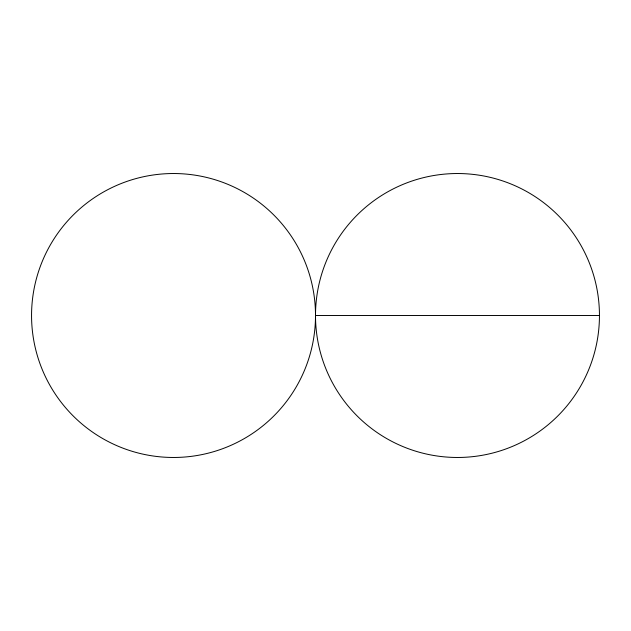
<?xml version="1.0" encoding="UTF-8"?>
<svg xmlns="http://www.w3.org/2000/svg" width="631" height="631" viewBox="0 0 631 631"><rect width="100%" height="100%" fill="white"/><g stroke="black" fill="none" stroke-linecap="round" stroke-linejoin="round"><path stroke-width="0.95" d="M315.5 315.5A141.975 141.975 0 0 1 102.537 438.45A141.975 141.975 0 0 1 102.537 192.55A141.975 141.975 0 0 1 315.5 315.5L599.45 315.5A141.975 141.975 0 0 1 386.487 438.45A141.975 141.975 0 0 1 386.487 192.55A141.975 141.975 0 0 1 599.45 315.5"/></g></svg>
